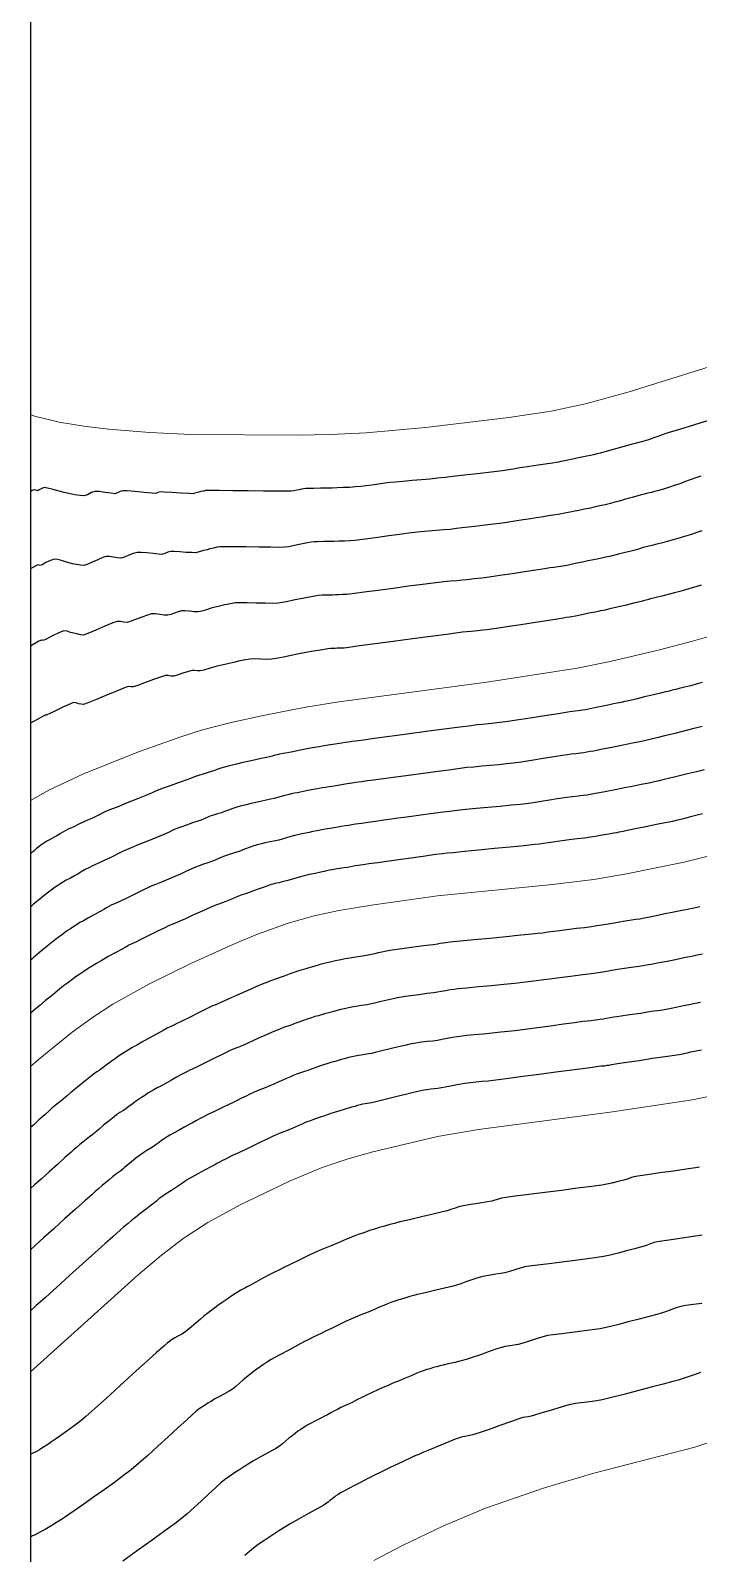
# Model space of a CAD drawing. Extents: x 27 to 849, y 0 to 853.
# Drawn here: x 26.5 to 77.3, y 66.1 to 181.8 of the extents above; entities that cross this region are included whole.
import ezdxf

# ---------------------------------------------------------------- set-up
doc = ezdxf.new("R2010")
doc.units = 0
doc.header["$LTSCALE"] = 2
for name, color, linetype in [('ARQ - PORTAS E ESQUADRIAS 1-50', 2, 'Continuous'), ('Curva 1 m', 5, 'Continuous'), ('Curva Mestra', 1, 'Continuous')]:
    doc.layers.add(name, color=color, linetype=linetype)

msp = doc.modelspace()

# ---------------------------------------------------------------- linework, layer by layer
at = {"layer": 'ARQ - PORTAS E ESQUADRIAS 1-50', "elevation": 45}
msp.add_lwpolyline([(848.94, 852.52), (26.51, 852.52), (26.51, 7.38), (848.94, 7.38)], close=True, dxfattribs=at)
at = {"layer": 'Curva 1 m', "linetype": 'Continuous', "lineweight": -3}
for points, elevation in [([(78.38, 152.3), (76.98, 151.87), (75.84, 151.51), (75.06, 151.27), (74.74, 151.17), (74.48, 151.08), (74.19, 150.97), (73.98, 150.89), (73.82, 150.84), (73.64, 150.78), (73.48, 150.73), (73.32, 150.68), (73.14, 150.63), (72.98, 150.58), (72.82, 150.54), (72.64, 150.49), (72.48, 150.45), (72.17, 150.37), (71.54, 150.19), (70.8, 149.99), (70.16, 149.81), (69.82, 149.71), (69.58, 149.65), (69.31, 149.59), (69.07, 149.54), (68.79, 149.48), (68.29, 149.37), (67.72, 149.25), (67.23, 149.16), (66.98, 149.1), (66.83, 149.07), (66.64, 149.03), (66.48, 149), (66.2, 148.96), (65.62, 148.87), (64.93, 148.77), (64.3, 148.67), (63.9, 148.61), (63.58, 148.56), (63.21, 148.5), (62.84, 148.44), (62.53, 148.4), (62.18, 148.35), (61.53, 148.27), (60.68, 148.17), (59.74, 148.06), (58.82, 147.95), (58.03, 147.86), (57.46, 147.8), (56.9, 147.74), (56.24, 147.68), (55.53, 147.62), (54.84, 147.56), (54.26, 147.51), (53.86, 147.47), (53.45, 147.42), (52.97, 147.35), (52.47, 147.28), (52, 147.22), (51.61, 147.17), (51.21, 147.14), (50.75, 147.11), (50.27, 147.09), (49.82, 147.07), (49.44, 147.06), (49.04, 147.05), (48.55, 147.04), (48.05, 147.03), (47.65, 147.02), (47.44, 147.02), (47.28, 146.99), (47.1, 146.96), (46.94, 146.93), (46.76, 146.9), (46.53, 146.85), (46.32, 146.81), (46, 146.81), (45.25, 146.82), (44.22, 146.82), (43.06, 146.84), (41.89, 146.85), (40.87, 146.86), (40.13, 146.86), (39.82, 146.86), (39.65, 146.83), (39.46, 146.79), (39.31, 146.75), (39.17, 146.71), (39.01, 146.66), (38.87, 146.63), (38.58, 146.64), (37.97, 146.68), (37.26, 146.72), (36.66, 146.75), (36.37, 146.76), (36.2, 146.71), (36.03, 146.65), (35.75, 146.67), (35.15, 146.73), (34.45, 146.79), (33.84, 146.84), (33.53, 146.85), (33.33, 146.79), (33.11, 146.69), (32.91, 146.63), (32.64, 146.66), (32.19, 146.72), (31.72, 146.79), (31.41, 146.8), (31.14, 146.71), (30.83, 146.55), (30.56, 146.46), (30.28, 146.48), (29.87, 146.55), (29.43, 146.64), (29.06, 146.72), (28.68, 146.81), (28.22, 146.94), (27.8, 147.05), (27.56, 147.09), (27.37, 147.02), (27.16, 146.91), (27.03, 146.85), (26.91, 146.89), (26.78, 146.93), (26.64, 146.86), (26.51, 146.77)], 31), ([(77.46, 147.97), (77.09, 147.83), (76.65, 147.67), (76.23, 147.52), (75.94, 147.41), (75.71, 147.33), (75.44, 147.24), (75.17, 147.15), (74.94, 147.08), (74.71, 147.01), (74.44, 146.93), (74.17, 146.85), (73.94, 146.79), (73.71, 146.73), (73.44, 146.66), (73.17, 146.59), (72.94, 146.53), (72.67, 146.46), (72.24, 146.34), (71.74, 146.2), (71.28, 146.07), (70.94, 145.98), (70.6, 145.89), (70.19, 145.79), (69.79, 145.7), (69.44, 145.62), (69.07, 145.54), (68.61, 145.45), (68.18, 145.36), (67.88, 145.3), (67.65, 145.25), (67.38, 145.19), (67.11, 145.14), (66.88, 145.09), (66.63, 145.05), (66.23, 144.99), (65.77, 144.92), (65.32, 144.85), (64.94, 144.8), (64.53, 144.73), (63.96, 144.64), (63.33, 144.54), (62.71, 144.45), (62.19, 144.37), (61.71, 144.31), (61.04, 144.23), (60.29, 144.14), (59.54, 144.05), (58.88, 143.98), (58.4, 143.92), (57.91, 143.88), (57.34, 143.83), (56.75, 143.78), (56.18, 143.73), (55.69, 143.68), (55.24, 143.62), (54.56, 143.53), (53.75, 143.42), (52.92, 143.31), (52.14, 143.2), (51.54, 143.12), (51.19, 143.08), (50.81, 143.05), (50.37, 143.03), (49.93, 143.01), (49.57, 143), (49.2, 142.99), (48.77, 142.99), (48.36, 142.98), (48.07, 142.97), (47.84, 142.94), (47.57, 142.89), (47.3, 142.84), (47.07, 142.8), (46.81, 142.75), (46.47, 142.67), (46.12, 142.6), (45.82, 142.56), (45.46, 142.55), (44.75, 142.56), (43.84, 142.57), (42.87, 142.58), (41.97, 142.59), (41.28, 142.6), (40.94, 142.59), (40.7, 142.56), (40.42, 142.49), (40.14, 142.43), (39.93, 142.37), (39.65, 142.3), (39.33, 142.2), (39.05, 142.14), (38.78, 142.15), (38.34, 142.17), (37.85, 142.21), (37.42, 142.24), (37.18, 142.24), (36.96, 142.18), (36.71, 142.08), (36.48, 142.02), (36.25, 142.04), (35.84, 142.08), (35.36, 142.13), (34.92, 142.17), (34.61, 142.17), (34.32, 142.09), (33.98, 141.95), (33.65, 141.81), (33.38, 141.74), (33.12, 141.75), (32.82, 141.8), (32.51, 141.86), (32.26, 141.86), (32, 141.78), (31.62, 141.61), (31.2, 141.42), (30.82, 141.26), (30.56, 141.18), (30.3, 141.19), (30, 141.24), (29.69, 141.31), (29.43, 141.37), (29.17, 141.44), (28.86, 141.54), (28.56, 141.63), (28.31, 141.65), (28.02, 141.56), (27.68, 141.4), (27.39, 141.23), (27.25, 141.16), (27.16, 141.19), (27.06, 141.22), (26.92, 141.15), (26.68, 141.01), (26.51, 140.91)], 32), ([(77.55, 143.81), (77.15, 143.67), (76.75, 143.54), (76.4, 143.43), (76.05, 143.32), (75.65, 143.21), (75.25, 143.09), (74.9, 142.99), (74.55, 142.9), (74.13, 142.8), (73.73, 142.69), (73.4, 142.61), (73.09, 142.53), (72.73, 142.42), (72.38, 142.32), (72.07, 142.24), (71.72, 142.16), (71.2, 142.03), (70.63, 141.89), (70.12, 141.78), (69.82, 141.71), (69.58, 141.65), (69.3, 141.6), (69.02, 141.54), (68.78, 141.49), (68.47, 141.43), (68.05, 141.34), (67.62, 141.25), (67.28, 141.18), (66.98, 141.13), (66.63, 141.08), (66.28, 141.03), (65.98, 140.99), (65.61, 140.93), (64.91, 140.82), (64.05, 140.68), (63.15, 140.55), (62.37, 140.43), (61.86, 140.35), (61.38, 140.29), (60.82, 140.22), (60.23, 140.15), (59.71, 140.09), (59.33, 140.05), (58.91, 140.01), (58.43, 139.97), (57.94, 139.93), (57.52, 139.89), (57.11, 139.83), (56.31, 139.73), (55.25, 139.59), (54.08, 139.43), (52.91, 139.27), (51.88, 139.14), (51.13, 139.04), (50.77, 138.99), (50.52, 138.97), (50.23, 138.96), (49.93, 138.95), (49.69, 138.94), (49.46, 138.93), (49.19, 138.93), (48.92, 138.93), (48.69, 138.92), (48.4, 138.88), (47.99, 138.81), (47.56, 138.74), (47.19, 138.67), (46.89, 138.61), (46.51, 138.53), (46.08, 138.43), (45.67, 138.35), (45.32, 138.31), (44.93, 138.29), (44.34, 138.3), (43.66, 138.32), (42.98, 138.33), (42.42, 138.34), (42.07, 138.33), (41.71, 138.27), (41.28, 138.18), (40.87, 138.08), (40.54, 138), (40.24, 137.92), (39.88, 137.81), (39.53, 137.71), (39.23, 137.65), (38.94, 137.66), (38.59, 137.69), (38.25, 137.72), (37.98, 137.72), (37.74, 137.66), (37.46, 137.56), (37.18, 137.45), (36.94, 137.4), (36.67, 137.4), (36.33, 137.45), (35.99, 137.49), (35.69, 137.49), (35.4, 137.41), (34.96, 137.25), (34.49, 137.07), (34.08, 136.91), (33.85, 136.84), (33.61, 136.86), (33.34, 136.91), (33.1, 136.92), (32.78, 136.81), (32.17, 136.56), (31.47, 136.26), (30.87, 136.01), (30.55, 135.89), (30.31, 135.91), (30.04, 135.97), (29.8, 136.02), (29.56, 136.09), (29.29, 136.18), (29.05, 136.21), (28.72, 136.09), (28.19, 135.83), (27.69, 135.58), (27.47, 135.47), (27.4, 135.49), (27.34, 135.51), (27.14, 135.41), (26.77, 135.19), (26.51, 135.04)], 33), ([(77.5, 139.67), (77.08, 139.55), (76.64, 139.42), (76.22, 139.3), (75.86, 139.2), (75.46, 139.1), (74.98, 138.97), (74.49, 138.85), (74.08, 138.75), (73.86, 138.69), (73.65, 138.63), (73.41, 138.56), (73.19, 138.5), (72.92, 138.44), (72.37, 138.31), (71.68, 138.14), (70.99, 137.98), (70.45, 137.85), (70.19, 137.79), (70.03, 137.76), (69.84, 137.72), (69.67, 137.68), (69.43, 137.63), (68.96, 137.54), (68.41, 137.42), (67.93, 137.33), (67.67, 137.27), (67.47, 137.24), (67.23, 137.21), (67.03, 137.18), (66.69, 137.12), (65.92, 137), (64.9, 136.85), (63.78, 136.67), (62.73, 136.51), (61.93, 136.39), (61.53, 136.33), (61.22, 136.29), (60.86, 136.25), (60.51, 136.21), (60.26, 136.18), (59.97, 136.15), (59.65, 136.12), (59.36, 136.1), (58.99, 136.05), (58.14, 135.94), (56.95, 135.78), (55.55, 135.59), (54.09, 135.4), (52.7, 135.21), (51.52, 135.06), (50.7, 134.95), (50.36, 134.9), (50.18, 134.89), (49.99, 134.88), (49.82, 134.88), (49.66, 134.87), (49.48, 134.87), (49.32, 134.87), (49.11, 134.84), (48.71, 134.77), (48.21, 134.69), (47.72, 134.61), (47.32, 134.54), (46.9, 134.46), (46.33, 134.34), (45.73, 134.21), (45.19, 134.11), (44.82, 134.05), (44.44, 134.04), (44.01, 134.06), (43.57, 134.07), (43.19, 134.06), (42.86, 134.01), (42.43, 133.92), (41.95, 133.81), (41.51, 133.71), (41.16, 133.62), (40.71, 133.51), (40.17, 133.36), (39.69, 133.23), (39.41, 133.17), (39.21, 133.17), (38.98, 133.19), (38.79, 133.2), (38.52, 133.12), (38.09, 132.98), (37.66, 132.84), (37.4, 132.77), (37.2, 132.77), (36.97, 132.81), (36.78, 132.81), (36.47, 132.72), (35.87, 132.5), (35.18, 132.25), (34.6, 132.03), (34.32, 131.94), (34.13, 131.96), (33.94, 131.98), (33.66, 131.88), (33.04, 131.62), (32.24, 131.29), (31.45, 130.97), (30.82, 130.71), (30.54, 130.61), (30.36, 130.63), (30.17, 130.67), (29.98, 130.73), (29.79, 130.77), (29.54, 130.66), (29.01, 130.42), (28.4, 130.13), (27.98, 129.93), (27.76, 129.82), (27.69, 129.79), (27.68, 129.78), (27.67, 129.79), (27.64, 129.8), (27.62, 129.81), (27.47, 129.72), (27.12, 129.52), (26.74, 129.31), (26.51, 129.18)], 34), ([(77.57, 132.27), (77.18, 132.17), (76.7, 132.04), (76.22, 131.92), (75.81, 131.82), (75.57, 131.76), (75.29, 131.69), (74.97, 131.61), (74.69, 131.54), (74.41, 131.47), (73.86, 131.34), (73.19, 131.18), (72.52, 131.02), (71.98, 130.89), (71.69, 130.83), (71.41, 130.77), (71.1, 130.71), (70.82, 130.65), (70.53, 130.59), (70.05, 130.49), (69.51, 130.38), (69.05, 130.29), (68.82, 130.24), (68.66, 130.21), (68.48, 130.18), (68.32, 130.15), (68.13, 130.13), (67.9, 130.1), (67.69, 130.08), (67.36, 130.02), (66.61, 129.91), (65.6, 129.75), (64.5, 129.58), (63.46, 129.42), (62.64, 129.29), (62.19, 129.23), (61.79, 129.18), (61.32, 129.14), (60.85, 129.1), (60.44, 129.06), (60.02, 129), (59.15, 128.89), (57.96, 128.73), (56.59, 128.55), (55.15, 128.36), (53.79, 128.18), (52.63, 128.02), (51.81, 127.91), (51.44, 127.86), (51.21, 127.83), (50.94, 127.8), (50.67, 127.76), (50.44, 127.73), (50.15, 127.68), (49.66, 127.6), (49.13, 127.51), (48.68, 127.44), (48.44, 127.4), (48.28, 127.37), (48.1, 127.34), (47.94, 127.32), (47.64, 127.26), (47.03, 127.14), (46.33, 127), (45.73, 126.89), (45.44, 126.83), (45.25, 126.79), (45.07, 126.75), (44.87, 126.69), (44.67, 126.64), (44.46, 126.59), (44.04, 126.5), (43.52, 126.39), (43.02, 126.28), (42.64, 126.2), (42.18, 126.08), (41.64, 125.94), (41.15, 125.81), (40.89, 125.74), (40.74, 125.69), (40.57, 125.62), (40.42, 125.57), (40.17, 125.49), (39.72, 125.35), (39.28, 125.22), (39.04, 125.14), (38.85, 125.06), (38.66, 124.98), (38.39, 124.89), (37.81, 124.68), (37.12, 124.44), (36.52, 124.22), (36.21, 124.11), (36, 124.02), (35.77, 123.91), (35.57, 123.82), (35.27, 123.7), (34.65, 123.45), (33.87, 123.14), (33.09, 122.82), (32.47, 122.57), (32.17, 122.45), (31.96, 122.35), (31.73, 122.23), (31.53, 122.13), (31.27, 122.01), (30.8, 121.8), (30.24, 121.54), (29.74, 121.3), (29.42, 121.15), (29.14, 121), (28.8, 120.81), (28.5, 120.63), (28.3, 120.52), (28.12, 120.42), (27.91, 120.31), (27.76, 120.22), (27.6, 120.12), (27.45, 120.02), (27.29, 119.91), (27.14, 119.79), (26.97, 119.66), (26.75, 119.47), (26.62, 119.37), (26.56, 119.32), (26.51, 119.27)], 36), ([(77.57, 128.94), (77.17, 128.83), (76.82, 128.75), (76.44, 128.65), (75.97, 128.53), (75.48, 128.41), (75.07, 128.31), (74.7, 128.22), (74.21, 128.1), (73.68, 127.98), (73.19, 127.86), (72.82, 127.78), (72.4, 127.69), (71.92, 127.59), (71.44, 127.5), (71.07, 127.42), (70.7, 127.35), (70.27, 127.26), (69.86, 127.18), (69.57, 127.12), (69.34, 127.07), (69.07, 127.03), (68.8, 126.98), (68.57, 126.94), (68.31, 126.91), (67.97, 126.87), (67.62, 126.83), (67.32, 126.79), (66.96, 126.73), (66.31, 126.63), (65.48, 126.5), (64.6, 126.36), (63.8, 126.24), (63.19, 126.15), (62.68, 126.09), (62.08, 126.03), (61.44, 125.97), (60.81, 125.92), (60.21, 125.86), (59.69, 125.81), (59.16, 125.74), (58.32, 125.63), (57.29, 125.5), (56.17, 125.35), (55.07, 125.2), (54.09, 125.07), (53.35, 124.97), (52.94, 124.91), (52.57, 124.86), (52.12, 124.8), (51.67, 124.74), (51.25, 124.68), (50.94, 124.64), (50.58, 124.58), (50.14, 124.51), (49.73, 124.44), (49.44, 124.39), (49.21, 124.35), (48.94, 124.31), (48.67, 124.27), (48.44, 124.23), (48.17, 124.17), (47.73, 124.09), (47.24, 123.99), (46.81, 123.91), (46.57, 123.86), (46.33, 123.81), (46.06, 123.75), (45.82, 123.7), (45.57, 123.63), (45.28, 123.54), (45.03, 123.47), (44.75, 123.41), (44.31, 123.32), (43.86, 123.22), (43.5, 123.14), (43.18, 123.07), (42.81, 122.97), (42.45, 122.88), (42.19, 122.8), (41.89, 122.7), (41.56, 122.57), (41.26, 122.47), (41.02, 122.39), (40.72, 122.3), (40.43, 122.21), (40.22, 122.14), (39.98, 122.05), (39.71, 121.93), (39.47, 121.83), (39.23, 121.75), (38.83, 121.61), (38.37, 121.45), (37.93, 121.29), (37.63, 121.18), (37.33, 121.05), (36.99, 120.89), (36.64, 120.73), (36.35, 120.6), (35.99, 120.45), (35.4, 120.22), (34.75, 119.96), (34.16, 119.72), (33.8, 119.57), (33.5, 119.43), (33.16, 119.26), (32.82, 119.09), (32.52, 118.94), (32.16, 118.77), (31.69, 118.55), (31.23, 118.34), (30.94, 118.2), (30.67, 118.06), (30.37, 117.89), (30.1, 117.73), (29.86, 117.6), (29.54, 117.42), (29.23, 117.25), (29.02, 117.13), (28.81, 117), (28.59, 116.86), (28.39, 116.72), (28.19, 116.58), (27.97, 116.42), (27.77, 116.27), (27.55, 116.1), (27.22, 115.83), (26.9, 115.57), (26.74, 115.43), (26.61, 115.32), (26.51, 115.23)], 37), ([(77.73, 125.65), (77.14, 125.5), (76.46, 125.33), (75.84, 125.18), (75.44, 125.08), (75.1, 125), (74.69, 124.9), (74.29, 124.8), (73.94, 124.73), (73.54, 124.64), (72.92, 124.52), (72.24, 124.38), (71.65, 124.27), (71.32, 124.2), (71.09, 124.15), (70.82, 124.09), (70.55, 124.04), (70.32, 123.99), (70.03, 123.94), (69.62, 123.87), (69.18, 123.79), (68.82, 123.73), (68.52, 123.69), (68.13, 123.64), (67.7, 123.59), (67.29, 123.54), (66.94, 123.5), (66.54, 123.44), (65.97, 123.34), (65.33, 123.24), (64.71, 123.15), (64.19, 123.07), (63.73, 123.02), (63.04, 122.95), (62.2, 122.87), (61.28, 122.79), (60.38, 122.7), (59.57, 122.62), (58.94, 122.56), (58.36, 122.49), (57.67, 122.4), (56.92, 122.3), (56.17, 122.2), (55.47, 122.1), (54.88, 122.02), (54.44, 121.96), (53.96, 121.9), (53.37, 121.81), (52.74, 121.73), (52.16, 121.65), (51.7, 121.58), (51.44, 121.55), (51.21, 121.51), (50.94, 121.47), (50.67, 121.42), (50.44, 121.38), (50.14, 121.33), (49.72, 121.26), (49.28, 121.19), (48.94, 121.13), (48.65, 121.08), (48.31, 121.01), (47.97, 120.95), (47.69, 120.89), (47.43, 120.84), (47.13, 120.77), (46.83, 120.71), (46.57, 120.65), (46.29, 120.57), (45.96, 120.48), (45.64, 120.38), (45.38, 120.31), (45.14, 120.26), (44.86, 120.2), (44.58, 120.14), (44.36, 120.09), (44.08, 120.02), (43.77, 119.94), (43.49, 119.86), (43.2, 119.76), (42.77, 119.61), (42.36, 119.45), (42.09, 119.36), (41.87, 119.29), (41.62, 119.22), (41.4, 119.14), (41.19, 119.06), (40.88, 118.93), (40.55, 118.79), (40.28, 118.68), (40, 118.58), (39.67, 118.47), (39.33, 118.35), (39.05, 118.24), (38.77, 118.12), (38.36, 117.94), (37.91, 117.73), (37.47, 117.53), (37.13, 117.38), (36.82, 117.25), (36.47, 117.11), (36.09, 116.97), (35.74, 116.82), (35.43, 116.69), (35.09, 116.53), (34.64, 116.31), (34.18, 116.08), (33.78, 115.88), (33.51, 115.75), (33.25, 115.62), (32.94, 115.48), (32.65, 115.35), (32.46, 115.26), (32.28, 115.16), (32.08, 115.04), (31.9, 114.94), (31.7, 114.83), (31.34, 114.63), (30.91, 114.4), (30.53, 114.18), (30.27, 114.04), (30.05, 113.9), (29.8, 113.74), (29.54, 113.57), (29.33, 113.43), (29.11, 113.28), (28.86, 113.09), (28.61, 112.91), (28.4, 112.75), (28.16, 112.56), (27.78, 112.25), (27.37, 111.92), (27.03, 111.64), (26.86, 111.49), (26.73, 111.39), (26.6, 111.26), (26.51, 111.18)], 38), ([(77.59, 122.29), (76.78, 122.09), (76.14, 121.93), (75.82, 121.85), (75.58, 121.8), (75.31, 121.73), (75.07, 121.68), (74.75, 121.61), (74.1, 121.48), (73.29, 121.32), (72.49, 121.16), (71.86, 121.03), (71.57, 120.97), (71.41, 120.94), (71.23, 120.9), (71.07, 120.87), (70.86, 120.83), (70.46, 120.76), (69.96, 120.67), (69.47, 120.59), (69.07, 120.52), (68.64, 120.46), (68.06, 120.39), (67.45, 120.32), (66.92, 120.25), (66.57, 120.21), (66.25, 120.16), (65.88, 120.1), (65.51, 120.04), (65.19, 120), (64.81, 119.96), (64.03, 119.88), (62.97, 119.78), (61.78, 119.66), (60.57, 119.54), (59.49, 119.44), (58.65, 119.35), (58.19, 119.31), (57.79, 119.26), (57.31, 119.2), (56.82, 119.13), (56.35, 119.06), (55.94, 119.01), (55.45, 118.94), (54.67, 118.83), (53.77, 118.71), (52.91, 118.59), (52.24, 118.5), (51.94, 118.46), (51.78, 118.43), (51.6, 118.4), (51.44, 118.38), (51.2, 118.34), (50.73, 118.26), (50.18, 118.17), (49.7, 118.09), (49.44, 118.04), (49.24, 118.01), (49.02, 117.96), (48.82, 117.92), (48.57, 117.87), (48.15, 117.78), (47.7, 117.69), (47.32, 117.6), (46.92, 117.49), (46.43, 117.35), (45.98, 117.22), (45.73, 117.15), (45.57, 117.11), (45.38, 117.07), (45.23, 117.04), (45.09, 117.01), (44.93, 116.96), (44.79, 116.92), (44.56, 116.84), (44.11, 116.68), (43.59, 116.49), (43.14, 116.33), (42.93, 116.26), (42.75, 116.2), (42.58, 116.15), (42.33, 116.05), (41.86, 115.85), (41.37, 115.65), (41.08, 115.53), (40.89, 115.46), (40.66, 115.38), (40.47, 115.31), (40.16, 115.18), (39.56, 114.91), (38.86, 114.59), (38.25, 114.31), (37.91, 114.16), (37.64, 114.05), (37.33, 113.93), (37.06, 113.82), (36.72, 113.65), (36.11, 113.35), (35.4, 113), (34.8, 112.7), (34.51, 112.55), (34.32, 112.47), (34.12, 112.37), (33.98, 112.31), (33.84, 112.23), (33.7, 112.15), (33.48, 112.03), (33, 111.77), (32.42, 111.45), (31.88, 111.14), (31.53, 110.94), (31.23, 110.76), (30.89, 110.54), (30.56, 110.32), (30.27, 110.13), (29.98, 109.93), (29.65, 109.69), (29.32, 109.44), (29.03, 109.23), (28.71, 108.97), (28.21, 108.56), (27.66, 108.12), (27.21, 107.74), (26.98, 107.55), (26.81, 107.41), (26.63, 107.25), (26.51, 107.14)], 39), ([(77.38, 115.24), (77.07, 115.17), (76.83, 115.12), (76.56, 115.06), (76.32, 115.01), (76.01, 114.95), (75.4, 114.83), (74.62, 114.67), (73.83, 114.51), (73.18, 114.38), (72.82, 114.31), (72.53, 114.26), (72.19, 114.22), (71.86, 114.17), (71.57, 114.12), (71.28, 114.07), (70.87, 114), (70.41, 113.92), (69.95, 113.84), (69.57, 113.78), (69.15, 113.72), (68.61, 113.65), (68.02, 113.58), (67.48, 113.51), (67.07, 113.46), (66.71, 113.41), (66.29, 113.36), (65.85, 113.3), (65.43, 113.24), (65.07, 113.2), (64.62, 113.15), (63.77, 113.07), (62.66, 112.96), (61.43, 112.84), (60.22, 112.72), (59.16, 112.62), (58.39, 112.54), (58.07, 112.51), (57.87, 112.48), (57.64, 112.44), (57.44, 112.4), (57.11, 112.36), (56.39, 112.26), (55.48, 112.14), (54.56, 112.01), (53.82, 111.91), (53.44, 111.85), (53.21, 111.8), (52.94, 111.73), (52.67, 111.67), (52.44, 111.61), (52.17, 111.57), (51.74, 111.49), (51.24, 111.42), (50.78, 111.34), (50.44, 111.28), (50.09, 111.21), (49.69, 111.13), (49.29, 111.04), (48.94, 110.96), (48.54, 110.85), (48.04, 110.71), (47.59, 110.58), (47.36, 110.51), (47.17, 110.46), (46.98, 110.4), (46.76, 110.32), (46.31, 110.16), (45.79, 109.97), (45.34, 109.81), (45.12, 109.73), (44.93, 109.67), (44.75, 109.6), (44.53, 109.52), (44.11, 109.35), (43.64, 109.15), (43.25, 108.99), (42.84, 108.81), (42.22, 108.52), (41.54, 108.22), (40.97, 107.96), (40.69, 107.83), (40.53, 107.77), (40.35, 107.7), (40.19, 107.63), (39.9, 107.48), (39.29, 107.19), (38.59, 106.83), (37.97, 106.53), (37.64, 106.37), (37.4, 106.25), (37.13, 106.12), (36.89, 106.01), (36.6, 105.85), (36.08, 105.56), (35.48, 105.22), (34.97, 104.94), (34.72, 104.79), (34.56, 104.71), (34.38, 104.61), (34.22, 104.53), (34.02, 104.4), (33.67, 104.18), (33.28, 103.93), (32.97, 103.71), (32.65, 103.49), (32.26, 103.2), (31.92, 102.95), (31.73, 102.81), (31.55, 102.7), (31.37, 102.58), (31.14, 102.39), (30.65, 102), (30.07, 101.52), (29.57, 101.12), (29.32, 100.91), (29.16, 100.77), (28.98, 100.61), (28.84, 100.49), (28.74, 100.41), (28.61, 100.31), (28.5, 100.23), (28.39, 100.14), (28.26, 100.03), (28.14, 99.93), (27.96, 99.77), (27.59, 99.43), (27.15, 99.04), (26.75, 98.68), (26.51, 98.46)], 41), ([(77.6, 111.64), (77.19, 111.55), (76.79, 111.47), (76.44, 111.4), (76.08, 111.33), (75.54, 111.21), (74.91, 111.09), (74.31, 110.97), (73.82, 110.87), (73.34, 110.8), (72.77, 110.71), (72.18, 110.63), (71.67, 110.55), (71.32, 110.5), (70.97, 110.44), (70.57, 110.37), (70.17, 110.3), (69.82, 110.24), (69.52, 110.2), (69.13, 110.15), (68.7, 110.1), (68.29, 110.05), (67.94, 110), (67.55, 109.95), (66.92, 109.87), (66.16, 109.76), (65.34, 109.66), (64.58, 109.56), (63.94, 109.48), (63.33, 109.42), (62.49, 109.33), (61.53, 109.24), (60.56, 109.15), (59.69, 109.06), (59.03, 109), (58.69, 108.96), (58.4, 108.92), (58.07, 108.86), (57.73, 108.8), (57.44, 108.75), (57.14, 108.71), (56.64, 108.64), (56.02, 108.56), (55.39, 108.48), (54.83, 108.4), (54.44, 108.33), (54.07, 108.25), (53.62, 108.15), (53.16, 108.03), (52.75, 107.93), (52.44, 107.86), (52.08, 107.79), (51.66, 107.73), (51.25, 107.66), (50.94, 107.61), (50.68, 107.56), (50.38, 107.49), (50.08, 107.43), (49.82, 107.37), (49.53, 107.29), (49.19, 107.19), (48.86, 107.1), (48.63, 107.03), (48.39, 106.96), (48.12, 106.89), (47.88, 106.81), (47.61, 106.72), (47.18, 106.57), (46.76, 106.41), (46.48, 106.31), (46.24, 106.23), (45.97, 106.14), (45.73, 106.06), (45.52, 105.97), (45.21, 105.85), (44.88, 105.71), (44.61, 105.59), (44.32, 105.47), (43.88, 105.27), (43.4, 105.05), (42.97, 104.85), (42.69, 104.73), (42.46, 104.63), (42.19, 104.52), (41.92, 104.41), (41.69, 104.32), (41.43, 104.19), (41.02, 103.99), (40.55, 103.75), (40.1, 103.53), (39.78, 103.37), (39.43, 103.2), (39.03, 103.01), (38.62, 102.82), (38.28, 102.65), (37.98, 102.49), (37.61, 102.28), (37.22, 102.06), (36.88, 101.87), (36.65, 101.74), (36.42, 101.62), (36.15, 101.48), (35.89, 101.33), (35.66, 101.21), (35.44, 101.07), (35.19, 100.91), (34.94, 100.74), (34.72, 100.6), (34.5, 100.44), (34.23, 100.24), (33.98, 100.06), (33.79, 99.92), (33.57, 99.77), (33.3, 99.61), (33.08, 99.46), (32.86, 99.28), (32.49, 98.98), (32.07, 98.64), (31.72, 98.35), (31.54, 98.2), (31.42, 98.1), (31.3, 97.99), (31.18, 97.89), (31, 97.75), (30.73, 97.55), (30.49, 97.36), (30.27, 97.18), (30.01, 96.96), (29.78, 96.77), (29.57, 96.57), (29.13, 96.18), (28.55, 95.66), (27.92, 95.09), (27.31, 94.54), (26.81, 94.1), (26.51, 93.82)], 42), ([(77.43, 107.96), (76.94, 107.86), (76.57, 107.79), (76.16, 107.7), (75.69, 107.61), (75.22, 107.51), (74.82, 107.44), (74.4, 107.37), (73.7, 107.27), (72.87, 107.14), (72.05, 107.02), (71.41, 106.93), (71.07, 106.88), (70.84, 106.84), (70.57, 106.79), (70.3, 106.74), (70.07, 106.7), (69.81, 106.67), (69.47, 106.63), (69.12, 106.58), (68.82, 106.55), (68.5, 106.51), (67.87, 106.42), (67.02, 106.31), (66.04, 106.18), (65.04, 106.05), (64.1, 105.92), (63.33, 105.82), (62.82, 105.76), (62.27, 105.7), (61.61, 105.64), (60.91, 105.57), (60.24, 105.51), (59.69, 105.46), (59.32, 105.42), (58.98, 105.36), (58.59, 105.3), (58.17, 105.22), (57.78, 105.15), (57.44, 105.09), (57.09, 105.04), (56.67, 104.99), (56.23, 104.94), (55.81, 104.88), (55.44, 104.82), (55.06, 104.73), (54.49, 104.6), (53.84, 104.44), (53.22, 104.29), (52.72, 104.17), (52.44, 104.1), (52.2, 104.06), (51.92, 104.02), (51.65, 103.97), (51.44, 103.94), (51.2, 103.89), (50.93, 103.83), (50.69, 103.78), (50.45, 103.71), (50.16, 103.63), (49.9, 103.55), (49.67, 103.49), (49.35, 103.4), (49.03, 103.3), (48.78, 103.23), (48.48, 103.12), (48.14, 103), (47.84, 102.89), (47.59, 102.81), (47.26, 102.7), (46.95, 102.59), (46.72, 102.51), (46.48, 102.42), (46.21, 102.3), (45.97, 102.2), (45.74, 102.1), (45.39, 101.94), (45.01, 101.77), (44.69, 101.63), (44.36, 101.49), (43.94, 101.32), (43.52, 101.15), (43.19, 101), (42.9, 100.86), (42.55, 100.69), (42.21, 100.52), (41.92, 100.37), (41.58, 100.21), (41.06, 99.96), (40.49, 99.69), (39.98, 99.45), (39.67, 99.29), (39.41, 99.16), (39.12, 98.99), (38.83, 98.83), (38.58, 98.69), (38.25, 98.51), (37.8, 98.26), (37.37, 98.03), (37.1, 97.88), (36.9, 97.76), (36.67, 97.61), (36.47, 97.48), (36.28, 97.34), (36.05, 97.17), (35.86, 97.03), (35.66, 96.9), (35.36, 96.71), (35.05, 96.51), (34.79, 96.33), (34.52, 96.13), (34.19, 95.86), (33.91, 95.62), (33.76, 95.5), (33.64, 95.39), (33.52, 95.29), (33.37, 95.18), (33.08, 94.96), (32.75, 94.71), (32.48, 94.5), (32.24, 94.3), (31.95, 94.06), (31.67, 93.81), (31.42, 93.6), (31.16, 93.36), (30.63, 92.89), (29.92, 92.25), (29.1, 91.52), (28.28, 90.77), (27.51, 90.08), (26.89, 89.53), (26.51, 89.18)], 43), ([(77.52, 104.35), (76.98, 104.24), (76.69, 104.18), (76.41, 104.12), (76.1, 104.05), (75.82, 104), (75.47, 103.95), (74.75, 103.84), (73.79, 103.7), (72.77, 103.54), (71.83, 103.41), (71.12, 103.3), (70.82, 103.26), (70.66, 103.23), (70.48, 103.19), (70.32, 103.17), (70.13, 103.14), (69.9, 103.12), (69.69, 103.09), (69.39, 103.05), (68.67, 102.96), (67.65, 102.82), (66.44, 102.66), (65.17, 102.49), (63.94, 102.33), (62.87, 102.19), (62.08, 102.09), (61.69, 102.04), (61.29, 102), (60.82, 101.96), (60.35, 101.92), (59.94, 101.87), (59.53, 101.8), (58.94, 101.7), (58.3, 101.59), (57.76, 101.49), (57.44, 101.44), (57.21, 101.41), (56.94, 101.37), (56.67, 101.34), (56.44, 101.3), (56.06, 101.22), (55.32, 101.04), (54.39, 100.82), (53.48, 100.6), (52.77, 100.43), (52.44, 100.35), (52.28, 100.32), (52.09, 100.29), (51.94, 100.27), (51.75, 100.23), (51.57, 100.19), (51.37, 100.13), (51.17, 100.07), (50.91, 100), (50.43, 99.86), (49.94, 99.72), (49.67, 99.64), (49.52, 99.59), (49.35, 99.53), (49.21, 99.47), (48.93, 99.38), (48.45, 99.22), (47.97, 99.05), (47.71, 98.96), (47.52, 98.89), (47.33, 98.81), (47.16, 98.73), (46.91, 98.62), (46.69, 98.52), (46.44, 98.41), (45.96, 98.22), (45.42, 98), (44.95, 97.8), (44.69, 97.69), (44.49, 97.59), (44.26, 97.48), (44.05, 97.38), (43.78, 97.25), (43.23, 96.98), (42.55, 96.65), (41.86, 96.33), (41.32, 96.06), (41.06, 95.94), (40.88, 95.84), (40.68, 95.73), (40.51, 95.63), (40.26, 95.5), (39.78, 95.24), (39.23, 94.94), (38.77, 94.69), (38.54, 94.56), (38.38, 94.46), (38.23, 94.36), (38.07, 94.25), (37.92, 94.13), (37.68, 93.98), (37.23, 93.69), (36.77, 93.39), (36.5, 93.21), (36.3, 93.06), (36.09, 92.88), (35.98, 92.79), (35.92, 92.74), (35.86, 92.69), (35.69, 92.56), (35.3, 92.26), (34.84, 91.92), (34.48, 91.63), (34.22, 91.43), (33.93, 91.18), (33.61, 90.91), (33.32, 90.66), (33.06, 90.43), (32.77, 90.17), (32.18, 89.65), (31.39, 88.94), (30.46, 88.1), (29.48, 87.21), (28.51, 86.34), (27.64, 85.56), (26.95, 84.93), (26.51, 84.54)], 44), ([(77.36, 95.45), (77.05, 95.4), (76.34, 95.3), (75.39, 95.16), (74.35, 95.01), (73.39, 94.86), (72.67, 94.76), (72.36, 94.71), (72.2, 94.66), (72.02, 94.6), (71.86, 94.54), (71.62, 94.47), (71.19, 94.36), (70.71, 94.24), (70.32, 94.15), (69.94, 94.09), (69.16, 93.99), (68.1, 93.85), (66.88, 93.69), (65.6, 93.53), (64.39, 93.37), (63.36, 93.24), (62.63, 93.14), (62.32, 93.1), (62.08, 93.03), (61.81, 92.94), (61.57, 92.87), (61.25, 92.82), (60.67, 92.72), (59.99, 92.61), (59.4, 92.51), (59.07, 92.44), (58.78, 92.35), (58.46, 92.23), (58.17, 92.14), (57.82, 92.05), (57.12, 91.88), (56.23, 91.67), (55.33, 91.46), (54.59, 91.29), (54.17, 91.18), (53.82, 91.09), (53.42, 90.97), (53.02, 90.86), (52.67, 90.75), (52.29, 90.63), (51.84, 90.47), (51.42, 90.33), (51.17, 90.24), (50.97, 90.16), (50.73, 90.06), (50.53, 89.97), (50.3, 89.88), (49.9, 89.71), (49.41, 89.51), (48.92, 89.31), (48.53, 89.14), (48.13, 88.96), (47.55, 88.68), (46.89, 88.36), (46.26, 88.06), (45.77, 87.82), (45.53, 87.7), (45.33, 87.61), (45.11, 87.5), (44.91, 87.4), (44.66, 87.27), (44.18, 87.01), (43.64, 86.71), (43.18, 86.46), (42.94, 86.33), (42.8, 86.26), (42.64, 86.18), (42.51, 86.11), (42.29, 85.97), (41.89, 85.72), (41.45, 85.43), (41.08, 85.18), (40.76, 84.95), (40.39, 84.67), (40.01, 84.38), (39.69, 84.13), (39.43, 83.9), (39.1, 83.62), (38.76, 83.33), (38.47, 83.08), (38.28, 82.93), (38.02, 82.77), (37.72, 82.61), (37.48, 82.48), (37.29, 82.35), (37.07, 82.21), (36.89, 82.08), (36.64, 81.86), (36.07, 81.34), (35.26, 80.61), (34.3, 79.74), (33.28, 78.81), (32.28, 77.91), (31.4, 77.12), (30.72, 76.51), (30.33, 76.18), (29.94, 75.88), (29.44, 75.51), (28.91, 75.13), (28.41, 74.79), (28.03, 74.53), (27.83, 74.39), (27.62, 74.25), (27.38, 74.1), (27.19, 73.98), (27.01, 73.88), (26.81, 73.77), (26.69, 73.71), (26.59, 73.66), (26.51, 73.62)], 46), ([(77.57, 90.29), (76.89, 90.19), (76.05, 90.07), (75.2, 89.94), (74.51, 89.84), (74.15, 89.78), (73.92, 89.72), (73.65, 89.62), (73.38, 89.53), (73.15, 89.45), (72.89, 89.38), (72.42, 89.25), (71.82, 89.09), (71.18, 88.92), (70.57, 88.77), (70.07, 88.66), (69.59, 88.59), (68.84, 88.48), (67.91, 88.37), (66.91, 88.24), (65.93, 88.12), (65.06, 88.01), (64.41, 87.93), (64.07, 87.88), (63.72, 87.78), (63.32, 87.65), (62.92, 87.52), (62.57, 87.42), (62.26, 87.37), (61.87, 87.31), (61.45, 87.24), (61.04, 87.17), (60.69, 87.1), (60.37, 87), (59.99, 86.87), (59.6, 86.73), (59.23, 86.59), (58.9, 86.49), (58.53, 86.39), (57.98, 86.26), (57.33, 86.11), (56.71, 85.96), (56.19, 85.84), (55.9, 85.77), (55.64, 85.7), (55.34, 85.62), (55.04, 85.53), (54.78, 85.45), (54.52, 85.36), (54.21, 85.26), (53.91, 85.16), (53.65, 85.07), (53.37, 84.95), (53.02, 84.81), (52.67, 84.65), (52.36, 84.52), (52.04, 84.39), (51.63, 84.22), (51.21, 84.05), (50.86, 83.9), (50.51, 83.74), (49.99, 83.49), (49.43, 83.22), (48.93, 82.98), (48.61, 82.82), (48.33, 82.68), (47.99, 82.53), (47.66, 82.37), (47.38, 82.23), (47.05, 82.05), (46.61, 81.81), (46.19, 81.58), (45.9, 81.42), (45.62, 81.28), (45.31, 81.12), (45.03, 80.97), (44.81, 80.84), (44.52, 80.65), (44.21, 80.45), (43.96, 80.28), (43.72, 80.11), (43.44, 79.89), (43.16, 79.68), (42.92, 79.49), (42.68, 79.29), (42.4, 79.04), (42.12, 78.79), (41.86, 78.59), (41.61, 78.43), (41.26, 78.24), (40.88, 78.03), (40.53, 77.84), (40.27, 77.68), (39.99, 77.51), (39.66, 77.3), (39.34, 77.08), (39.08, 76.89), (38.83, 76.67), (38.36, 76.24), (37.72, 75.65), (36.98, 74.97), (36.2, 74.25), (35.42, 73.55), (34.72, 72.94), (34.16, 72.46), (33.59, 72.02), (32.89, 71.5), (32.11, 70.94), (31.31, 70.37), (30.56, 69.85), (29.91, 69.39), (29.42, 69.06), (29.16, 68.88), (28.86, 68.68), (28.49, 68.45), (28.14, 68.23), (27.88, 68.07), (27.63, 67.93), (27.32, 67.76), (27.04, 67.61), (26.88, 67.52), (26.67, 67.43), (26.51, 67.35)], 47), ([(77.54, 85.09), (76.9, 85.01), (76.33, 84.93), (75.94, 84.86), (75.59, 84.76), (75.19, 84.62), (74.79, 84.47), (74.44, 84.36), (74.11, 84.27), (73.53, 84.11), (72.78, 83.91), (71.95, 83.69), (71.12, 83.48), (70.38, 83.3), (69.82, 83.18), (69.2, 83.08), (68.45, 82.98), (67.65, 82.89), (66.89, 82.8), (66.25, 82.72), (65.82, 82.65), (65.38, 82.54), (64.86, 82.38), (64.33, 82.21), (63.87, 82.06), (63.57, 81.98), (63.28, 81.92), (62.94, 81.87), (62.6, 81.82), (62.32, 81.76), (61.96, 81.65), (61.38, 81.44), (60.71, 81.2), (60.08, 80.98), (59.63, 80.84), (59.24, 80.73), (58.76, 80.62), (58.27, 80.51), (57.87, 80.42), (57.63, 80.36), (57.39, 80.29), (57.12, 80.22), (56.88, 80.14), (56.64, 80.07), (56.37, 79.97), (56.13, 79.89), (55.88, 79.79), (55.44, 79.6), (54.93, 79.39), (54.48, 79.2), (54.19, 79.08), (53.96, 78.98), (53.69, 78.87), (53.42, 78.76), (53.19, 78.66), (52.9, 78.53), (52.49, 78.33), (52.06, 78.12), (51.69, 77.94), (51.37, 77.79), (50.95, 77.58), (50.5, 77.37), (50.1, 77.18), (49.85, 77.05), (49.62, 76.93), (49.35, 76.79), (49.09, 76.64), (48.86, 76.52), (48.57, 76.37), (48.18, 76.17), (47.8, 75.97), (47.55, 75.84), (47.32, 75.7), (47.07, 75.53), (46.84, 75.38), (46.62, 75.22), (46.37, 75.02), (46.15, 74.85), (45.93, 74.66), (45.67, 74.44), (45.44, 74.25), (45.16, 74.08), (44.65, 73.8), (44.05, 73.46), (43.47, 73.14), (43.06, 72.89), (42.73, 72.69), (42.34, 72.44), (41.95, 72.18), (41.58, 71.93), (41.26, 71.69), (40.99, 71.46), (40.58, 71.09), (40.07, 70.62), (39.52, 70.1), (38.96, 69.59), (38.43, 69.12), (37.99, 68.75), (37.51, 68.38), (36.73, 67.81), (35.75, 67.1), (34.65, 66.32), (33.52, 65.51)], 48), ([(77.45, 79.85), (77.04, 79.71), (76.58, 79.55), (76.11, 79.39), (75.73, 79.27), (75.33, 79.16), (74.61, 78.97), (73.68, 78.73), (72.64, 78.46), (71.61, 78.19), (70.68, 77.96), (69.96, 77.78), (69.57, 77.69), (69.21, 77.64), (68.79, 77.59), (68.35, 77.54), (67.93, 77.49), (67.57, 77.43), (67.18, 77.33), (66.59, 77.15), (65.93, 76.95), (65.3, 76.75), (64.81, 76.6), (64.57, 76.53), (64.37, 76.49), (64.14, 76.46), (63.94, 76.42), (63.64, 76.32), (63, 76.1), (62.19, 75.82), (61.37, 75.53), (60.7, 75.3), (60.36, 75.19), (60.11, 75.12), (59.8, 75.05), (59.52, 74.99), (59.36, 74.95), (59.17, 74.9), (58.98, 74.84), (58.8, 74.78), (58.61, 74.71), (58.32, 74.59), (57.7, 74.33), (56.96, 74.02), (56.34, 73.76), (56.03, 73.63), (55.87, 73.56), (55.68, 73.49), (55.53, 73.42), (55.32, 73.32), (55.03, 73.18), (54.78, 73.06), (54.46, 72.91), (53.86, 72.62), (53.18, 72.3), (52.6, 72.02), (52.32, 71.88), (52.16, 71.79), (51.98, 71.69), (51.82, 71.61), (51.6, 71.49), (51.18, 71.28), (50.7, 71.03), (50.28, 70.82), (50.08, 70.71), (49.9, 70.59), (49.72, 70.48), (49.61, 70.39), (49.49, 70.3), (49.38, 70.21), (49.27, 70.12), (49.14, 70), (49.02, 69.91), (48.8, 69.78), (48.3, 69.5), (47.64, 69.13), (46.93, 68.73), (46.3, 68.37), (45.84, 68.1), (45.39, 67.81), (44.85, 67.47), (44.31, 67.1), (43.82, 66.77), (43.45, 66.5), (43.15, 66.25), (42.81, 65.94)], 49)]:
    msp.add_lwpolyline(points, dxfattribs=dict(at, elevation=elevation))
at = {"layer": 'Curva Mestra', "lineweight": 0}
for points, elevation in [([(147.86, 177.77), (137.79, 173.82), (129.32, 170.58), (120.57, 167.68), (118.07, 166.92), (103.69, 163.45), (91.82, 160.45), (87.43, 159.18), (72.02, 154.37), (68.69, 153.45), (66.09, 152.91), (62.86, 152.42), (56.53, 151.67), (52.02, 151.26), (49.32, 151.12), (46.82, 151.07), (38.69, 151.12), (35.57, 151.28), (32.44, 151.53), (30.57, 151.75), (28.69, 152.07), (26.82, 152.53), (26.51, 152.64)], 30), ([(146.82, 143.79), (138.69, 141.11), (129.32, 137.68), (89.96, 122.73), (86.19, 121.45), (80.57, 119.71), (76.19, 118.63), (71.82, 117.75), (69.32, 117.31), (66.19, 116.92), (57.44, 116.06), (52.44, 115.37), (49.94, 114.95), (48.07, 114.55), (46.09, 113.99), (43.76, 113.15), (41.89, 112.38), (38.69, 110.94), (35.5, 109.36), (32.78, 107.85), (31.21, 106.83), (29.67, 105.71), (27.09, 103.61), (26.51, 103.1)], 40), ([(79.32, 136.13), (76.82, 135.41), (74.32, 134.77), (70.57, 133.88), (68.07, 133.36), (61.19, 132.31), (49.94, 130.82), (47.44, 130.41), (44.32, 129.8), (41.77, 129.25), (39.59, 128.68), (37.86, 128.14), (34.79, 127.04), (30.54, 125.33), (27.9, 124.1), (26.51, 123.32)], 35), ([(80.57, 101.35), (76.82, 100.56), (70.57, 99.63), (60.57, 98.32), (57.44, 97.78), (52.44, 96.6), (50.57, 96.05), (48.69, 95.42), (46.19, 94.38), (42.44, 92.58), (39.98, 91.24), (38.2, 90.09), (36.47, 88.76), (34.7, 87.27), (26.51, 79.9)], 45), ([(146.19, 98.55), (141.77, 98.17), (138.76, 97.75), (135.85, 97.19), (131.53, 96.2), (127.79, 95.22), (124.32, 94.16), (120.57, 92.9), (118.07, 91.99), (110.57, 88.89), (100.36, 84.41), (87.44, 78.29), (81.54, 75.78), (79.53, 75.01), (77.02, 74.18), (69.32, 72.21), (65.57, 71.08), (61.09, 69.54), (57.86, 68.18), (54.78, 66.7), (52.6, 65.57)], 50)]:
    msp.add_lwpolyline(points, dxfattribs=dict(at, elevation=elevation)).dxf.unprotected_set("ltscale", 0)

doc.saveas('drawing.dxf')
